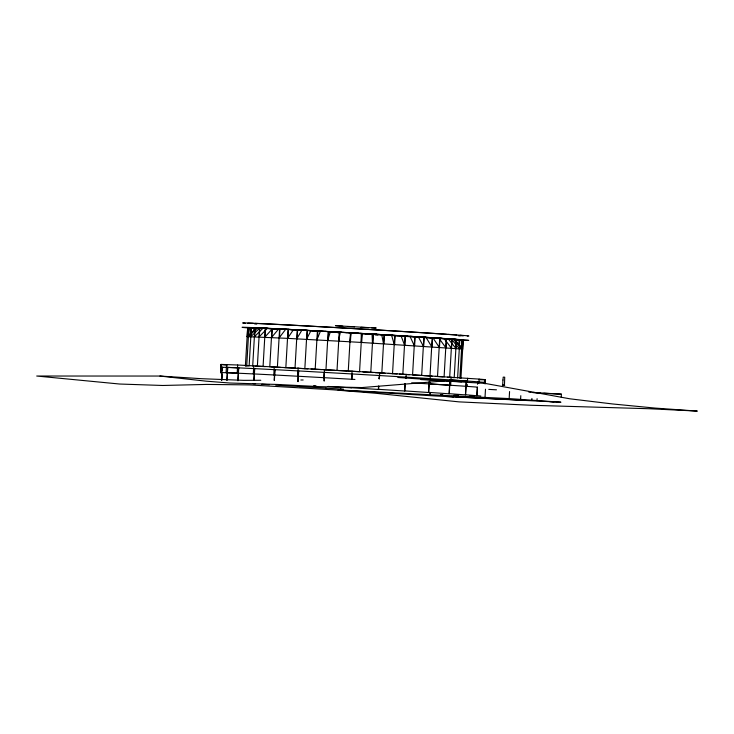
<?xml version="1.0" encoding="UTF-8"?>
<svg xmlns="http://www.w3.org/2000/svg" width="734" height="734" viewBox="0 0 734 734"><rect width="100%" height="100%" fill="white"/><g stroke="black" fill="none" stroke-linecap="round" stroke-linejoin="round"><path stroke-width="1.1" d="M432.152 376.166L430.005 376.019L432.216 337.75L463.209 340.035L462.613 349.081L361.247 342.439L361.256 333.493L363.624 333.575M221.035 364.413L220.796 372.744L221.035 364.413L237.66 365L379.717 372.744L479.119 379.093L485.119 379.625L485.119 383.891M221.466 380.139L222.182 367.284L220.87 367.211L223.099 367.606M221.668 380.34L222.044 373.89M221.705 380.221L222.017 374.936M222.439 367.495L222.255 370.688L222.411 367.505L221.108 367.431L222.439 367.495L220.87 367.22L227.723 367.422L226.989 380.267M226.577 364.541L226.109 372.661L254.404 373.964M226.907 380.139L227.641 367.413L238.724 367.881L237.981 380.726M237.192 373.12L237.66 365M237.853 380.597L238.587 367.862L226.421 367.339L227.723 367.422M245.385 365.945L247.67 327.593L293.435 329.731L287.526 338.356L247.083 336.649L248.138 336.787L248.652 327.804L247.67 327.593L247.202 336.576M245.459 365.871L246.716 365.862L248.927 327.584M248.505 336.567L249.028 327.593M250.487 334.75L250.881 328.015M250.588 334.777L250.973 328.025L248.698 327.814M249.138 365.927L251.349 327.648M250.973 336.631L251.496 327.658M254.12 330.529L254.248 328.281M254.267 330.548L254.395 328.291L250.973 328.025M252.698 366.055L254.909 327.777M254.588 336.768L255.102 327.786M253.781 365.771L253.313 373.9L274.69 375.001M253.854 380.304L254.524 368.633L253.625 368.569L275.002 369.688L274.378 380.377M254.037 380.414L254.707 368.651L253.625 368.578M255.496 366.174L257.368 366.248L259.57 327.979M259.295 336.97L259.808 327.988M257.368 366.248L263.075 366.514L265.286 328.236M265.047 337.227L265.561 328.254M269.782 366.835L271.984 328.566M271.782 337.557L272.305 328.575M274.259 366.826L273.791 374.946L298.389 376.276M274.158 380.276L274.773 369.67L274.094 369.615L298.692 370.954L298.077 381.643M270.864 366.89L277.388 367.211L279.599 328.942M279.434 337.943L279.957 328.96M283.728 367.541L285.838 367.651L288.04 329.373L317.4 330.951L315.189 369.22L311.051 369M287.911 338.374L288.425 329.401M295.022 368.129L297.224 329.86M297.123 338.86L297.637 329.878M298.178 368.101L297.71 376.221L324.465 377.716M297.83 381.552L298.013 370.899L352.072 373.955L351.769 379.267L324.033 377.68L324.501 369.56M297.206 368.248L304.839 368.661L307.051 330.383M306.959 339.392L307.482 330.41M317.327 339.952L317.85 330.979M324.006 380.873L324.345 372.358L324.272 380.937M323.804 369.697L325.96 369.826L328.162 331.548L463.016 340.007M328.107 340.558L328.63 331.575M339.227 332.172L337.016 370.441L347.136 371.019M339.181 341.172L339.695 332.199M430.115 392.727L430.005 394.736L509.167 398.59L560.941 402.214L434.913 395.938L338.09 390.066L340.576 390.038L340.686 388.029M348.265 371.083L350.467 332.814L372.991 334.117L394.745 335.42L392.534 373.689L397.112 373.964M350.421 341.815L350.944 332.841M352.072 373.955L351.485 379.249L354.935 379.441M351.614 379.249L352.081 371.129M361.761 333.465L359.559 371.734L349.393 371.147M361.715 342.466L362.238 333.493M372.991 372.523L370.78 372.395L372.991 334.117M372.936 343.127L373.45 334.144M378.533 386.139L378.359 389.314L404.819 391.029L405.251 383.506M378.964 378.716L379.551 375.533M378.808 386.24L378.625 389.46L350.999 387.717M379.239 378.735L379.551 375.551L351.797 373.927M379.359 378.827L379.717 372.744M385.029 373.239L381.818 373.046L384.029 334.768M383.955 343.778L384.469 334.796M394.653 344.42L395.176 335.438M409.324 374.716L402.828 374.312L405.03 336.044M404.92 345.044L405.443 336.062M404.994 383.478L404.572 390.883L428.711 392.507L429.335 381.781M405.948 378.386L406.186 374.322M414.774 336.64L412.572 374.918L420.527 375.413M414.637 345.65L415.16 336.667M421.665 375.487L423.876 337.218M423.702 346.219L424.224 337.236M429.106 381.763L428.491 392.351L449.263 393.819L450.07 379.9L467.457 381.056L449.878 379.882L449.089 393.663L465.576 394.91L466.384 381.001M451.116 377.138L450.648 385.258L429.867 383.937L429.986 381.9M430.106 379.873L430.335 375.817M432.014 346.751L432.528 337.768M430.216 392.736L430.096 394.736L340.576 390.038M442.997 376.881L437.51 376.514L439.721 338.236M439.473 347.237L439.996 338.255M444.088 376.955L446.3 338.686M446.015 347.677L446.529 338.704M456.401 339.411L454.199 377.68L449.676 377.349L451.878 339.071M451.548 348.063L452.071 339.09M455.566 342.154L455.695 339.915L463.126 340.108M455.759 342.163L455.887 339.925M456.034 348.402L456.548 339.42M458.979 345.659L459.3 340.044M459.126 345.659L459.447 340.053M457.621 377.955L459.823 339.677M458.282 394.754L458.154 396.855L451.594 396.47L454.071 396.589M461.319 347.971L461.869 340.117M462.099 339.888L459.888 378.166L460.924 378.377L463.209 340.035M467.457 381.047L466.237 380.974L465.448 394.764L476.935 395.745L477.439 387.139M467.264 384.341L467.154 386.368L449.575 385.203M467.384 382.313L467.622 378.249M477.348 387.139L476.861 395.598L480.853 396.048M477.531 383.937L477.651 381.808L478.963 381.882L466.237 380.974M477.623 383.955L477.742 381.827L478.963 381.891M478.889 383.148L479.119 379.093M484.88 383.68L485.119 379.625M485.027 397.232L485.486 389.203M509.167 398.59L509.57 391.561M520.571 399.709L520.801 395.69M531.801 400.425L531.911 398.415M536.994 400.681L537.104 398.672M561.235 397.195L561.409 394.186L533.297 392.451M287.526 338.356L349.953 341.787L350.861 332.897L348.659 332.713M338.713 341.154L340.108 332.263L341.815 332.355L341.09 332.273M327.648 340.53L330.346 331.731L326.364 331.447M316.877 339.934L320.437 331.181M306.528 339.365L310.922 330.667L330.346 331.731M296.71 338.842L301.885 330.181L310.922 330.667L309.675 330.575M279.085 337.924L285.673 329.337L277.434 328.832M271.47 337.539L278.663 328.988L285.673 329.337M264.763 337.218L272.498 328.685L278.663 328.988L276.966 328.86M259.056 336.961L267.249 328.447L272.498 328.685L258.79 327.942M256.23 328.162L267.249 328.447M254.386 336.759L262.956 328.263L250.661 327.63M250.826 336.631L259.68 328.144M248.404 336.567L257.451 328.089L247.606 327.658M247.074 336.649L256.294 328.098M264.791 328.281L263.176 328.217M359.88 333.355L361.412 333.484M444.143 380.946L361.926 387.561L319.905 386.653L277.883 384.478L229.843 383.02L206.217 381.175L159.92 376.047L36.7 376.028L119.624 384.029L162.737 385.478L206.639 384.423L249.367 384.9L333.098 389.809L374.863 393.185L459.044 401.874L530.957 405.26L649.581 408.746L697.3 411.086L655.178 408.095L612.606 403.966L569.896 398.81L484.798 383.35L420.986 379.579M358.55 333.282L353.678 332.997M364.954 333.649L369.798 333.933M273.773 328.704L271.25 328.584M300.848 379.992L303.142 379.973M448.813 338.934L450.648 339.071M260.799 380.276L243.66 380.35L201.621 378.698L159.92 376.047M371.12 334.007L370.331 333.998L374.817 334.227M372.037 334.108L372.477 343.099M376.129 334.3L375.331 334.291L380.891 334.585M482.972 382.579L485.192 382.634L483.88 382.552M280.792 329.052L273.25 328.621M220.567 372.533L227.421 372.744M479.807 379.707L485.348 379.836M452.823 339.236L452.309 339.218L454.227 339.347M246.716 365.862L248.331 365.899M469.861 395.984L474.292 396.112M382.469 334.722L380.891 334.621L387.075 334.952M288.627 329.447L285.416 329.291M405.618 377.12L430.17 378.616L429.518 378.588M253.946 328.126L254.597 328.144M255.037 328.226L255.808 328.254M283.709 329.208L284.379 329.236M455.768 339.475L454.988 339.447L456.731 339.567M456.209 339.558L456.851 339.576M392.956 335.31L385.781 334.915M397.672 335.594L391.589 335.291L394.222 344.393M453.777 395.25L458.08 395.415M253.551 328.006L252.698 327.979L254.487 328.144M297.187 329.896L285.645 329.254M445.694 339.347L447.841 339.438M227.338 372.734L238.412 373.202M291.701 329.621L292.572 329.658M403.315 335.933L395.892 335.521M252.468 327.924L253.441 328.006M306.399 330.392L298.857 329.951M407.801 336.209L401.058 335.842M458.328 339.778L457.071 339.714L458.383 339.769M440.501 394.534L442.776 394.644M300.38 330.08L301.454 330.126M413.15 336.539L405.563 336.117M417.362 336.805L410.453 336.42M371.597 327.859L376.212 328.025L335.392 325.685L342.842 326.217M252.881 327.878L254.808 327.933M316.134 330.924L308.766 330.483M422.353 337.117L414.682 336.677M455.988 339.769L457.915 339.824M263.075 366.514L265.313 366.615M254.707 368.651L237.495 367.798L238.724 367.881M257.093 327.997L253.276 327.869M319.455 331.107L320.877 331.181L319.18 331.052M425.252 337.301L419.233 336.97M430.821 337.658L410.022 336.42L414.26 345.622M426.243 337.365L423.16 337.218L426.445 337.42M456.383 339.814L454.713 339.732L455.539 339.796M430.179 378.606L429.289 378.57L450.96 379.946L449.878 379.882M561.409 394.186L543.775 393.259M480.32 398.268L482.807 398.397L455.676 396.727M260.46 328.116L256.579 327.951M329.639 331.676L331.208 331.759M337.668 332.704L339.64 332.805M437.583 338.099L430.886 337.713M441.584 338.365L427.326 337.484M277.388 367.211L280.562 367.376M368.551 327.703L360.954 327.291M260.763 328.107L262.79 328.217L258.249 327.924M265.515 328.318L267.681 328.437M270.259 328.548L263.662 328.162M350.733 332.869L352.338 332.915M447.887 338.796L439.015 338.301L445.777 347.659M445.933 339.402L447.621 339.484M285.838 367.651L294.004 368.083M532.792 392.598L540.518 393.057M325.832 388.222L343.521 389.167M276.59 328.85L270.084 328.474M281.801 329.107L283.783 329.217M253.423 328.217L256.542 328.401M457.374 339.484L444.153 338.658L451.364 348.054M304.839 368.661L307.941 368.826M315.189 369.22L321.648 369.578M503.974 385.322C506.974 385.478 500.001 385.075 503.285 385.286M299.637 386.653L326.116 388.103M289.719 329.511L291.765 329.621M300.445 330.08L294.618 329.722M247.78 327.694L256.359 328.245M325.96 369.826L334.805 370.321M483.651 382.359L484.954 382.432L477.651 381.808M488.78 389.387L496.459 389.818M261.754 384.24L269.415 384.68M275.745 385.185L299.903 386.534M354.595 326.924L348.356 326.557M309.72 330.575L304.252 330.236M319.492 331.117L314.455 330.795M463.154 340.09L451.465 339.218L459.31 348.659M349.953 341.787L361.247 342.439M362.926 371.936L370.78 372.395M253.184 383.616L255.386 383.744M340.117 332.263L337.383 332.071M440.4 338.346L437.785 338.172M454.658 339.787L460.145 340.071M375.193 372.652L381.818 373.046M388.249 373.432L392.534 373.689M379.148 375.524L406.021 377.129M313.666 385.689L315.95 385.827M443.162 338.53L441.051 338.392M443.795 338.594L446.024 338.732M445.446 339.438L446.465 339.503M399.397 374.101L402.828 374.312M226.421 367.339L227.641 367.413M411.646 382.818L429.867 383.937M328.107 386.433L351.274 387.864M446.244 396.498L453.759 396.966M446.639 338.787L448.327 338.897M428.977 383.891L449.758 385.222M528.893 392.185L531.141 392.323M502.276 398.993L506.341 399.259M499.781 398.874L524.663 400.461M480.908 397.984L502.983 399.397M454.153 339.365L455.539 339.457M391.167 335.236L392.571 335.328M450.924 339.108L452.465 339.209M254.065 328.135L256.643 328.337M435.372 376.377L437.51 376.514M423.747 375.624L430.005 376.019M274.094 369.633L275.002 369.688M549.555 401.645L553.922 401.938M375.166 334.172L376.698 334.273M456.309 339.558L457.521 339.64M375.12 334.878L377.964 335.071M397.846 377.478L461.603 381.818M447.437 377.193L449.676 377.349M298.013 370.909L298.692 370.954M305.408 330.3L305.968 330.337M457.282 339.769L458.117 339.833M456.447 339.759L457.521 339.833M252.679 327.869L253.514 327.933M254.395 328.291L256.652 328.456M465.934 386.304L476.559 387.057M320.455 331.126L326.309 331.484L325.107 331.383M255.267 327.905L256.083 327.97M456.098 339.769L456.722 339.824M254.074 327.878L254.707 327.924M329.997 331.649L336.796 332.071L336.08 331.997M258.34 328.015L258.909 328.061M221.264 364.624L227.265 365.156M342.42 332.355L347.274 332.63M462.686 349.008L454.575 339.539L462.613 349.081M453.557 339.402L461.585 348.87M448.318 338.961L455.887 348.384M432.968 337.888L439.198 347.219M426.069 337.438L431.702 346.723M418.389 336.943L423.353 346.191M401.058 335.869L404.517 345.017M381.735 334.695L383.506 343.751M460.08 335.31A108.1 0.752 3.3 0 1 459.704 335.677M256.772 324.079A108.1 0.752 3.3 0 1 254.643 323.914M247.844 323.29A108.1 0.752 3.3 0 1 253.239 323.336M255.157 323.41A108.1 0.752 3.3 0 1 345.09 328.116A108.1 0.752 3.3 0 1 446.547 334.309M447.749 334.392A108.1 0.752 3.3 0 1 456.658 335.034M245.239 323.281A113.339 0.789 3.3 0 1 352.458 328.502A113.339 0.789 3.3 0 1 467.283 336.044M460.126 335.805A113.339 0.789 3.3 0 1 458.218 335.722M256.074 328.502A113.339 0.789 3.3 0 1 354.183 332.988A113.339 0.789 3.3 0 1 455.869 340.007M502.964 380.019L502.671 385.249L504.46 385.341L504.717 377.203L503.221 377.129L502.964 380.019M458.099 339.723L456.585 339.613L458.117 339.714"/></g></svg>
